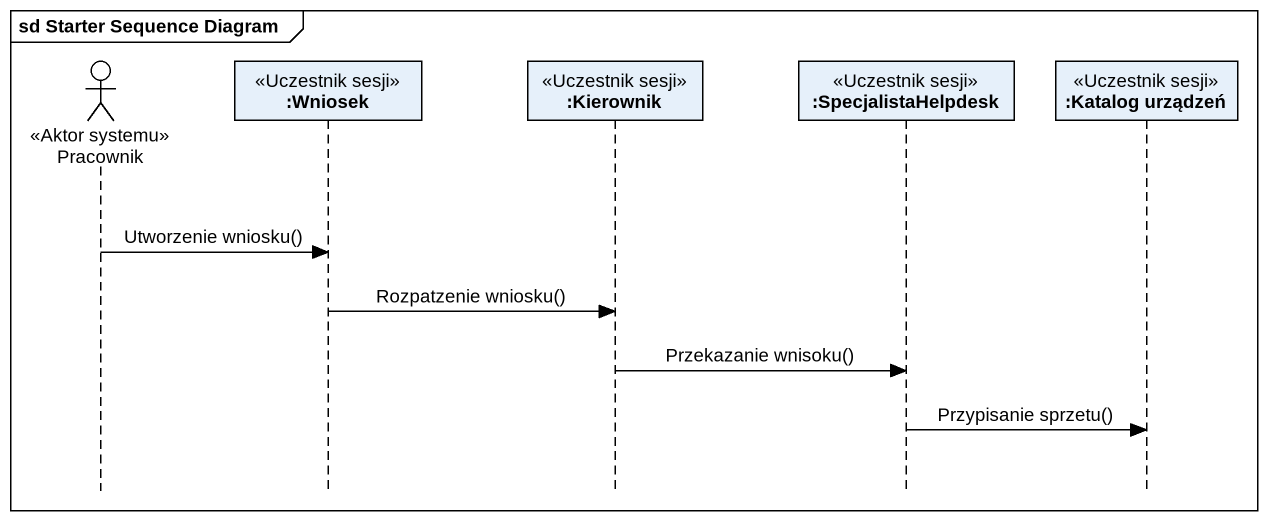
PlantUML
@startuml
mainframe sd Starter Sequence Diagram
hide footbox
actor Pracownik <<Aktor systemu>>
participant ":Wniosek" as Wniosek <<Uczestnik sesji>>
participant ":Kierownik" as Kierownik <<Uczestnik sesji>>
participant ":SpecjalistaHelpdesk" as SpecjalistaHelpdesk <<Uczestnik sesji>>
participant ":Katalog urządzeń" as Katalog_urządzeń <<Uczestnik sesji>>

Pracownik -> Wniosek : Utworzenie wniosku()
Wniosek -> Kierownik : Rozpatzenie wniosku()
Kierownik -> SpecjalistaHelpdesk : Przekazanie wnisoku()
SpecjalistaHelpdesk -> Katalog_urządzeń : Przypisanie sprzetu()
@enduml
